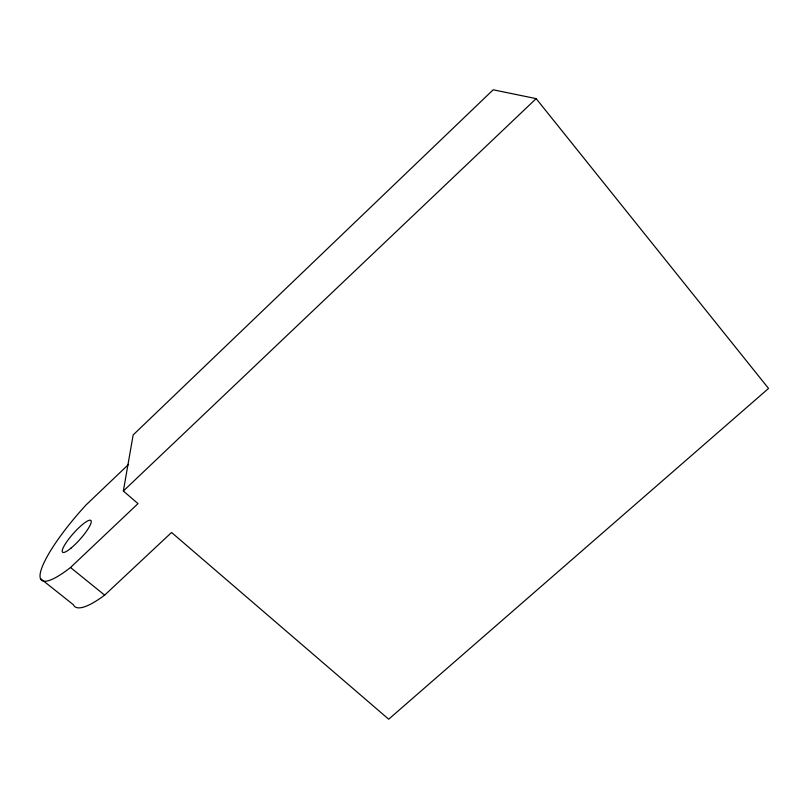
<?xml version="1.0" encoding="UTF-8"?>
<svg xmlns="http://www.w3.org/2000/svg" width="809" height="809" viewBox="0 0 809 809"><rect width="100%" height="100%" fill="white"/><g stroke="black" fill="none" stroke-linecap="round" stroke-linejoin="round"><path stroke-width="1.21" d="M128.57 464.406L86.047 504.958A81.163 17.161 -48.1 0 0 40.642 571.65A81.163 17.161 -48.1 0 0 70.514 567.503L138.015 503.623L123.352 491.023L133.161 434.929L493.177 89.799L536.165 98.627L768.55 388.441L388.684 719.201L171.569 532.484L104.654 595.121A80.051 19.578 -48.5 0 1 73.356 604.707L40.45 578.556M123.352 491.023L536.165 98.627M70.514 567.503L104.654 595.121M71.162 547.996A21.267 4.429 -48.3 0 0 91.154 520.834A21.267 4.429 -48.3 0 0 67.916 540.159A21.267 4.429 -48.3 0 0 71.162 547.996"/></g></svg>
